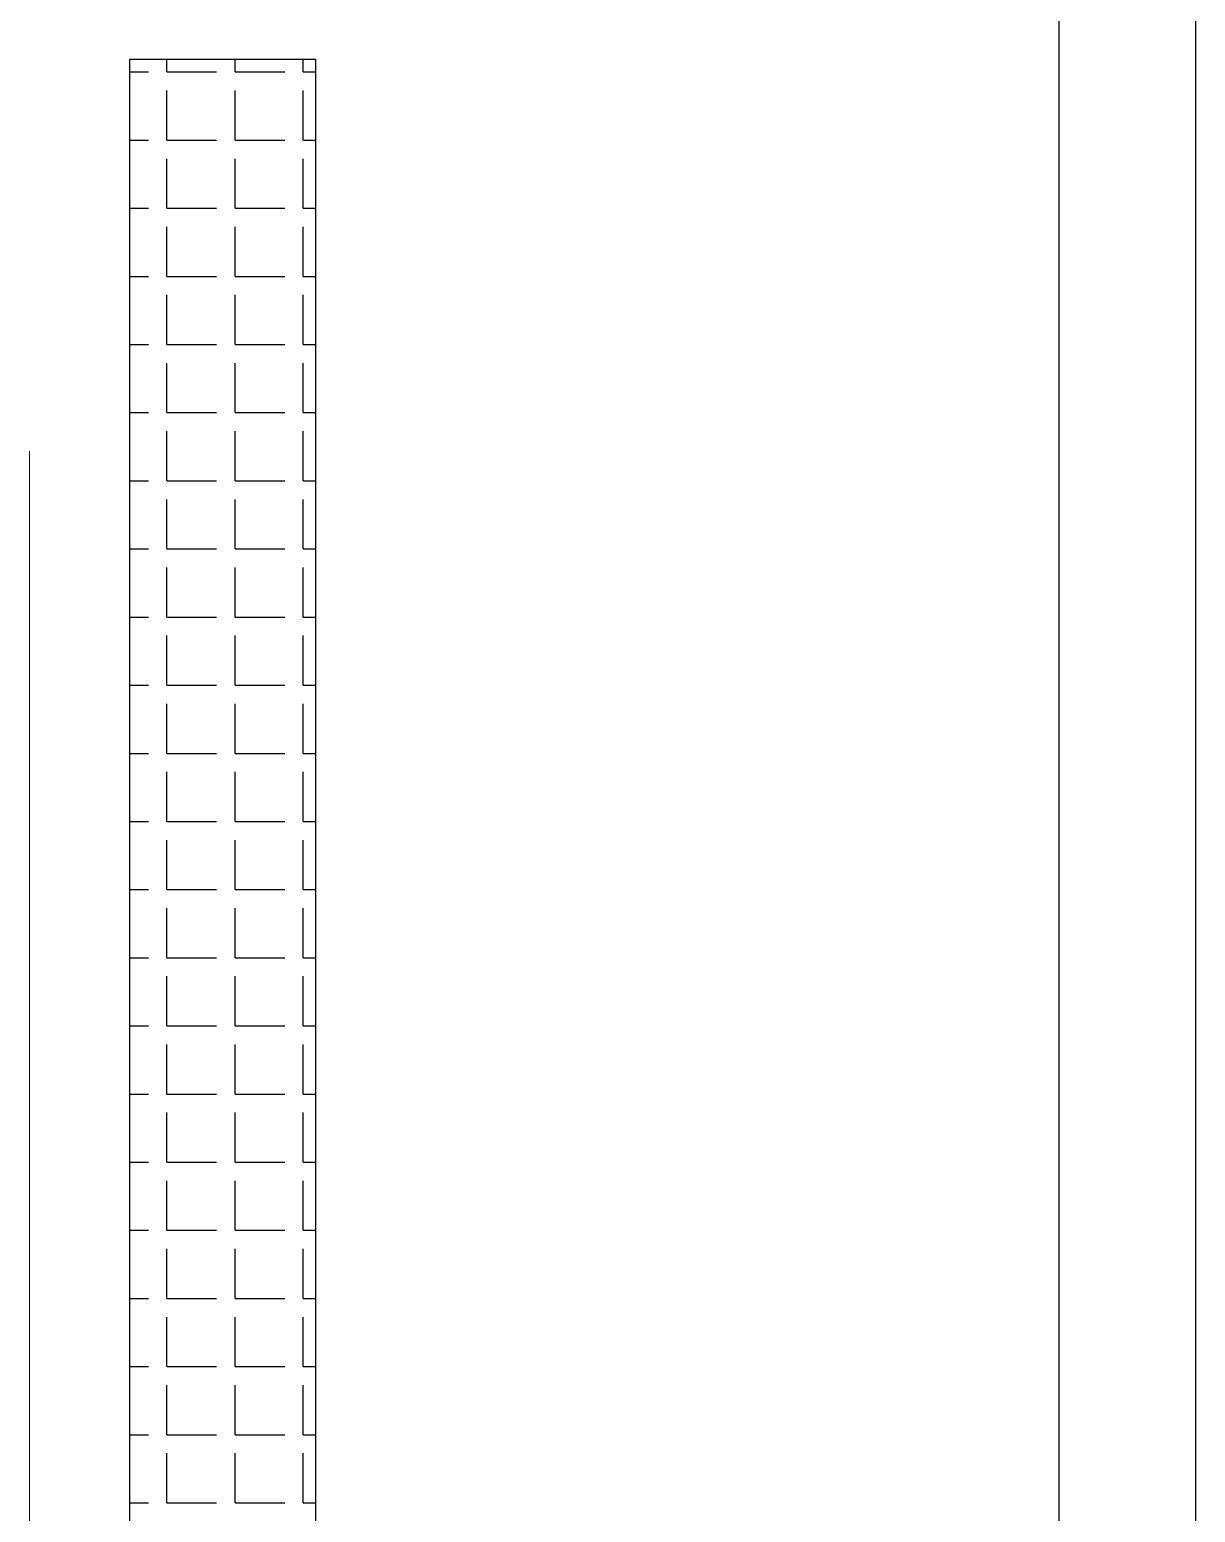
# Model space of a CAD drawing. Extents: x 2239 to 2659, y -1043 to -449.
# Drawn here: x 2565.2 to 2659.2, y -686.8 to -567.2 of the extents above; entities that cross this region are included whole.
import ezdxf

# ---------------------------------------------------------------- set-up
doc = ezdxf.new("R2010")
doc.units = 0
doc.header["$LTSCALE"] = 7
doc.header["$MEASUREMENT"] = 0
doc.layers.get('0').update_dxf_attribs({"color": 2, "linetype": 'CONTINUOUS'})
doc.layers.add('D', color=2, linetype='CONTINUOUS')
doc.layers.add('HT', color=3, linetype='CONTINUOUS')

msp = doc.modelspace()

# ---------------------------------------------------------------- linework, layer by layer
at = {"color": 4}
msp.add_line((2648.22, -1028.68), (2648.22, -479.68), dxfattribs=at)
at = {"color": 7, "linetype": 'Continuous', "lineweight": 15}
for p, q in [((2565.15, -704.67), (2565.15, -601.2)), ((2573.58, -686.12), (2573.58, -686.04))]:
    msp.add_line(p, q, dxfattribs=at)
at = {"layer": 'D'}
msp.add_lwpolyline([(2239.22, -448.68), (2659.22, -448.68), (2659.22, -1042.68), (2239.22, -1042.68)], close=True, dxfattribs=at)
at = {"layer": 'HT', "ltscale": 0.5}
for p, q in [((2573.24, -949.05), (2573.24, -569.55)), ((2573.24, -569.55), (2588.24, -569.55)), ((2576.23, -570.58), (2576.23, -569.55)), ((2581.73, -570.58), (2581.73, -569.55)), ((2587.23, -570.58), (2587.23, -569.55)), ((2588.24, -955.45), (2588.24, -569.55)), ((2573.24, -570.58), (2574.73, -570.58)), ((2576.23, -570.58), (2580.23, -570.58)), ((2581.73, -570.58), (2585.73, -570.58)), ((2587.23, -570.58), (2588.24, -570.58)), ((2576.23, -576.08), (2576.23, -572.08)), ((2581.73, -576.08), (2581.73, -572.08)), ((2587.23, -576.08), (2587.23, -572.08)), ((2573.24, -576.08), (2574.73, -576.08)), ((2576.23, -576.08), (2580.23, -576.08)), ((2581.73, -576.08), (2585.73, -576.08)), ((2587.23, -576.08), (2588.24, -576.08)), ((2576.23, -581.58), (2576.23, -577.58)), ((2581.73, -581.58), (2581.73, -577.58)), ((2587.23, -581.58), (2587.23, -577.58)), ((2573.24, -581.58), (2574.73, -581.58)), ((2576.23, -581.58), (2580.23, -581.58)), ((2581.73, -581.58), (2585.73, -581.58)), ((2587.23, -581.58), (2588.24, -581.58)), ((2576.23, -587.08), (2576.23, -583.08)), ((2581.73, -587.08), (2581.73, -583.08)), ((2587.23, -587.08), (2587.23, -583.08)), ((2573.24, -587.08), (2574.73, -587.08)), ((2576.23, -587.08), (2580.23, -587.08)), ((2581.73, -587.08), (2585.73, -587.08)), ((2587.23, -587.08), (2588.24, -587.08)), ((2576.23, -592.58), (2576.23, -588.58)), ((2581.73, -592.58), (2581.73, -588.58)), ((2587.23, -592.58), (2587.23, -588.58)), ((2573.24, -592.58), (2574.73, -592.58)), ((2576.23, -592.58), (2580.23, -592.58)), ((2581.73, -592.58), (2585.73, -592.58)), ((2587.23, -592.58), (2588.24, -592.58)), ((2576.23, -598.08), (2576.23, -594.08)), ((2581.73, -598.08), (2581.73, -594.08)), ((2587.23, -598.08), (2587.23, -594.08)), ((2573.24, -598.08), (2574.73, -598.08)), ((2576.23, -598.08), (2580.23, -598.08)), ((2581.73, -598.08), (2585.73, -598.08)), ((2587.23, -598.08), (2588.24, -598.08)), ((2576.23, -603.58), (2576.23, -599.58)), ((2581.73, -603.58), (2581.73, -599.58)), ((2587.23, -603.58), (2587.23, -599.58)), ((2573.24, -603.58), (2574.73, -603.58)), ((2576.23, -603.58), (2580.23, -603.58)), ((2581.73, -603.58), (2585.73, -603.58)), ((2587.23, -603.58), (2588.24, -603.58)), ((2576.23, -609.08), (2576.23, -605.08)), ((2581.73, -609.08), (2581.73, -605.08)), ((2587.23, -609.08), (2587.23, -605.08)), ((2573.24, -609.08), (2574.73, -609.08)), ((2576.23, -609.08), (2580.23, -609.08)), ((2581.73, -609.08), (2585.73, -609.08)), ((2587.23, -609.08), (2588.24, -609.08)), ((2576.23, -614.58), (2576.23, -610.58)), ((2581.73, -614.58), (2581.73, -610.58)), ((2587.23, -614.58), (2587.23, -610.58)), ((2573.24, -614.58), (2574.73, -614.58)), ((2576.23, -614.58), (2580.23, -614.58)), ((2581.73, -614.58), (2585.73, -614.58)), ((2587.23, -614.58), (2588.24, -614.58)), ((2576.23, -620.08), (2576.23, -616.08)), ((2581.73, -620.08), (2581.73, -616.08)), ((2587.23, -620.08), (2587.23, -616.08)), ((2573.24, -620.08), (2574.73, -620.08)), ((2573.24, -620.08), (2574.73, -620.08)), ((2576.23, -620.08), (2580.23, -620.08)), ((2581.73, -620.08), (2585.73, -620.08)), ((2587.23, -620.08), (2588.24, -620.08)), ((2576.23, -625.58), (2576.23, -621.58)), ((2581.73, -625.58), (2581.73, -621.58)), ((2587.23, -625.58), (2587.23, -621.58)), ((2573.24, -625.58), (2574.73, -625.58)), ((2576.23, -625.58), (2580.23, -625.58)), ((2581.73, -625.58), (2585.73, -625.58)), ((2587.23, -625.58), (2588.24, -625.58)), ((2576.23, -631.08), (2576.23, -627.08)), ((2581.73, -631.08), (2581.73, -627.08)), ((2587.23, -631.08), (2587.23, -627.08)), ((2573.24, -631.08), (2574.73, -631.08)), ((2576.23, -631.08), (2580.23, -631.08)), ((2581.73, -631.08), (2585.73, -631.08)), ((2587.23, -631.08), (2588.24, -631.08)), ((2576.23, -636.58), (2576.23, -632.58)), ((2581.73, -636.58), (2581.73, -632.58)), ((2587.23, -636.58), (2587.23, -632.58)), ((2573.24, -636.58), (2574.73, -636.58)), ((2576.23, -636.58), (2580.23, -636.58)), ((2581.73, -636.58), (2585.73, -636.58)), ((2587.23, -636.58), (2588.24, -636.58)), ((2576.23, -642.08), (2576.23, -638.08)), ((2581.73, -642.08), (2581.73, -638.08)), ((2587.23, -642.08), (2587.23, -638.08)), ((2573.24, -642.08), (2574.73, -642.08)), ((2576.23, -642.08), (2580.23, -642.08)), ((2581.73, -642.08), (2585.73, -642.08)), ((2587.23, -642.08), (2588.24, -642.08)), ((2576.23, -647.58), (2576.23, -643.58)), ((2581.73, -647.58), (2581.73, -643.58)), ((2587.23, -647.58), (2587.23, -643.58)), ((2573.24, -647.58), (2574.73, -647.58)), ((2576.23, -647.58), (2580.23, -647.58)), ((2581.73, -647.58), (2585.73, -647.58)), ((2587.23, -647.58), (2588.24, -647.58)), ((2576.23, -653.08), (2576.23, -649.08)), ((2581.73, -653.08), (2581.73, -649.08)), ((2587.23, -653.08), (2587.23, -649.08)), ((2573.24, -653.08), (2574.73, -653.08)), ((2576.23, -653.08), (2580.23, -653.08)), ((2581.73, -653.08), (2585.73, -653.08)), ((2587.23, -653.08), (2588.24, -653.08)), ((2576.23, -658.58), (2576.23, -654.58)), ((2581.73, -658.58), (2581.73, -654.58)), ((2587.23, -658.58), (2587.23, -654.58)), ((2573.24, -658.58), (2574.73, -658.58)), ((2576.23, -658.58), (2580.23, -658.58)), ((2581.73, -658.58), (2585.73, -658.58)), ((2587.23, -658.58), (2588.24, -658.58)), ((2576.23, -664.08), (2576.23, -660.08)), ((2581.73, -664.08), (2581.73, -660.08)), ((2587.23, -664.08), (2587.23, -660.08)), ((2573.24, -664.08), (2574.73, -664.08)), ((2576.23, -664.08), (2580.23, -664.08)), ((2581.73, -664.08), (2585.73, -664.08)), ((2587.23, -664.08), (2588.24, -664.08)), ((2576.23, -669.58), (2576.23, -665.58)), ((2581.73, -669.58), (2581.73, -665.58)), ((2587.23, -669.58), (2587.23, -665.58)), ((2573.24, -669.58), (2574.73, -669.58)), ((2576.23, -669.58), (2580.23, -669.58)), ((2581.73, -669.58), (2585.73, -669.58)), ((2587.23, -669.58), (2588.24, -669.58)), ((2576.23, -675.08), (2576.23, -671.08)), ((2581.73, -675.08), (2581.73, -671.08)), ((2587.23, -675.08), (2587.23, -671.08)), ((2573.24, -675.08), (2574.73, -675.08)), ((2576.23, -675.08), (2580.23, -675.08)), ((2581.73, -675.08), (2585.73, -675.08)), ((2587.23, -675.08), (2588.24, -675.08)), ((2576.23, -680.58), (2576.23, -676.58)), ((2581.73, -680.58), (2581.73, -676.58)), ((2587.23, -680.58), (2587.23, -676.58)), ((2573.24, -680.58), (2574.73, -680.58)), ((2576.23, -680.58), (2580.23, -680.58)), ((2581.73, -680.58), (2585.73, -680.58)), ((2587.23, -680.58), (2588.24, -680.58)), ((2576.23, -686.08), (2576.23, -682.08)), ((2581.73, -686.08), (2581.73, -682.08)), ((2587.23, -686.08), (2587.23, -682.08)), ((2573.24, -686.08), (2574.73, -686.08)), ((2576.23, -686.08), (2580.23, -686.08)), ((2581.73, -686.08), (2585.73, -686.08)), ((2587.23, -686.08), (2588.24, -686.08))]:
    msp.add_line(p, q, dxfattribs=at)

doc.saveas('drawing.dxf')
